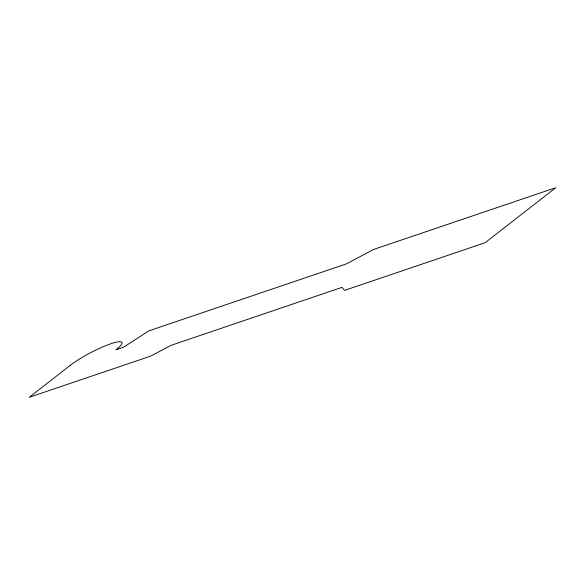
<?xml version="1.0" encoding="UTF-8"?>
<svg xmlns="http://www.w3.org/2000/svg" width="585" height="585" viewBox="0 0 585 585"><rect width="100%" height="100%" fill="white"/><g stroke="black" fill="none" stroke-linecap="round" stroke-linejoin="round"><path stroke-width="0.88" d="M70.456 365.208L29.25 397.295L150.813 356.075L171.039 345.333L341.991 287.367L344.558 290.379L485.119 242.716L555.75 187.705L373.405 249.532L346.437 263.857L148.897 330.847L123.64 347.176L116.042 349.75A32.409 5.462 -27.6 0 0 110.909 343.724A32.409 5.462 -27.6 0 0 70.456 365.208"/></g></svg>
